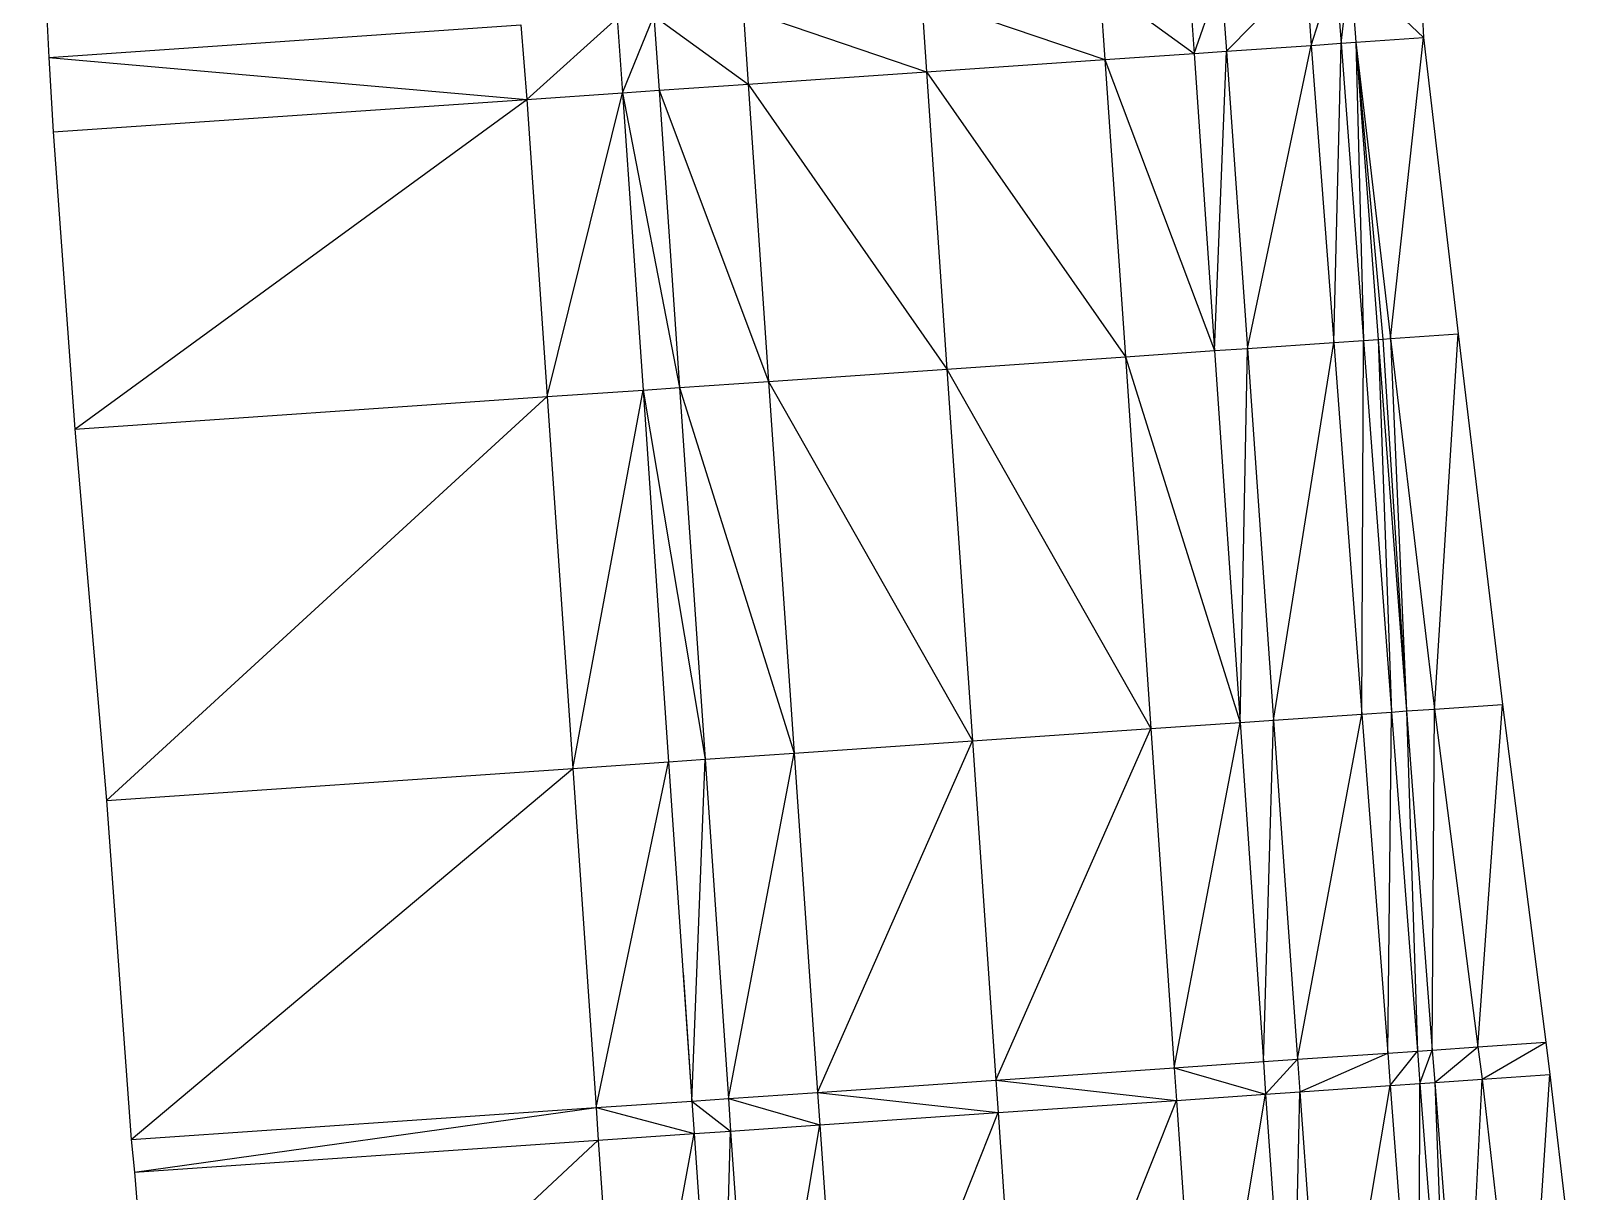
# Model space of a CAD drawing. Extents: x 2195426 to 2196998, y 328445 to 330532.
# Drawn here: x 2196032.2 to 2196137, y 328916.4 to 328994.2 of the extents above; entities that cross this region are included whole.
import ezdxf

# ---------------------------------------------------------------- set-up
doc = ezdxf.new("R2010")
doc.units = 0
for name, color, linetype in [('LS-CUTFILL', 5, 'CONTINUOUS'), ('LS-TIN-BOTTOM', 1, 'CONTINUOUS'), ('LS-TIN-TOP', 3, 'CONTINUOUS')]:
    doc.layers.add(name, color=color, linetype=linetype)

msp = doc.modelspace()

# ---------------------------------------------------------------- linework, layer by layer
at = {"layer": 'LS-CUTFILL'}
for p, q in [((2196074.996047, 328945.209307), (2196074.996047, 328945.209307)), ((2196075.961847, 328931.18397), (2196075.962197, 328931.178883)), ((2196075.96997, 328931.066012), (2196076.56205, 328922.452905)), ((2196076.71238, 328920.268305), (2196076.71214, 328920.271784)), ((2196076.71238, 328920.268299), (2196076.71238, 328920.268305)), ((2196076.712381, 328920.268293), (2196076.71238, 328920.268299))]:
    msp.add_line(p, q, dxfattribs=at)
at = {"layer": 'LS-TIN-BOTTOM'}
for p, q in [((2196032.2153, 329017.4427, 1192.1562), (2196033.3864, 328992.4642, 1192.2273)), ((2196112.435, 328992.8785, 1200.3915), (2196117.7586, 328998.2703, 1199.2623)), ((2196117.7586, 328998.2703, 1199.2623), (2196118.1359, 328993.2708, 1199.2601)), ((2196118.1359, 328993.2708, 1199.2601), (2196119.7539, 328998.4076, 1198.6623)), ((2196119.7539, 328998.4076, 1198.6623), (2196120.1312, 328993.4081, 1198.6601)), ((2196120.1312, 328993.4081, 1198.6601), (2196120.7515, 328998.4763, 1198.6623)), ((2196120.7515, 328998.4763, 1198.6623), (2196121.1288, 328993.4767, 1198.6601)), ((2196120.7515, 328998.4763, 1198.6623), (2196125.6783, 328993.7898, 1201.3962)), ((2196125.42, 328998.7975, 1201.4701), (2196125.6783, 328993.7898, 1201.3962)), ((2196103.9385, 328997.3193, 1200.8838), (2196104.2827, 328992.3175, 1200.8935)), ((2196103.9385, 328997.3193, 1200.8838), (2196110.2686, 328992.7294, 1200.8215)), ((2196109.9244, 328997.7312, 1200.8172), (2196110.2686, 328992.7294, 1200.8215)), ((2196110.2686, 328992.7294, 1200.8215), (2196112.0817, 328997.8796, 1200.389)), ((2196112.0817, 328997.8796, 1200.389), (2196112.435, 328992.8785, 1200.3915)), ((2196091.9667, 328996.4954, 1200.7292), (2196092.3109, 328991.4936, 1200.7495)), ((2196091.9667, 328996.4954, 1200.7292), (2196104.2827, 328992.3175, 1200.8935)), ((2196065.4711, 328989.6466, 1198.6266), (2196071.5517, 328995.0905, 1199.8654)), ((2196071.5517, 328995.0905, 1199.8654), (2196071.9076, 328990.0895, 1199.904)), ((2196071.9076, 328990.0895, 1199.904), (2196074.0093, 328995.2597, 1200.353)), ((2196074.0093, 328995.2597, 1200.353), (2196074.3535, 328990.2579, 1200.3893)), ((2196074.0093, 328995.2597, 1200.353), (2196080.3394, 328990.6698, 1200.6055)), ((2196079.9952, 328995.6716, 1200.5745), (2196080.3394, 328990.6698, 1200.6055)), ((2196079.9952, 328995.6716, 1200.5745), (2196092.3109, 328991.4936, 1200.7495)), ((2196033.3864, 328992.4642, 1192.2273), (2196065.0843, 328994.6455, 1198.5819)), ((2196065.0843, 328994.6455, 1198.5819), (2196065.4711, 328989.6466, 1198.6266)), ((2196121.1288, 328993.4767, 1198.6601), (2196125.6783, 328993.7898, 1201.3962)), ((2196123.4499, 328973.6028, 1199.3879), (2196125.6783, 328993.7898, 1201.3962)), ((2196125.6783, 328993.7898, 1201.3962), (2196128.0037, 328973.9162, 1202.1267)), ((2196104.2827, 328992.3175, 1200.8935), (2196110.2686, 328992.7294, 1200.8215)), ((2196110.2686, 328992.7294, 1200.8215), (2196112.435, 328992.8785, 1200.3915)), ((2196110.2686, 328992.7294, 1200.8215), (2196111.6407, 328972.7902, 1200.8387)), ((2196111.6407, 328972.7902, 1200.8387), (2196112.435, 328992.8785, 1200.3915)), ((2196112.435, 328992.8785, 1200.3915), (2196118.1359, 328993.2708, 1199.2601)), ((2196112.435, 328992.8785, 1200.3915), (2196113.8442, 328972.9418, 1200.4014)), ((2196113.8442, 328972.9418, 1200.4014), (2196118.1359, 328993.2708, 1199.2601)), ((2196118.1359, 328993.2708, 1199.2601), (2196120.1312, 328993.4081, 1198.6601)), ((2196118.1359, 328993.2708, 1199.2601), (2196119.6428, 328973.3408, 1199.2506)), ((2196119.6428, 328973.3408, 1199.2506), (2196120.1312, 328993.4081, 1198.6601)), ((2196120.1312, 328993.4081, 1198.6601), (2196121.1288, 328993.4767, 1198.6601)), ((2196120.1312, 328993.4081, 1198.6601), (2196121.6381, 328973.4781, 1198.6506)), ((2196121.1288, 328993.4767, 1198.6601), (2196121.6381, 328973.4781, 1198.6506)), ((2196121.1288, 328993.4767, 1198.6601), (2196123.4499, 328973.6028, 1199.3879)), ((2196121.1288, 328993.4767, 1198.6601), (2196122.6357, 328973.5468, 1198.6506)), ((2196121.1288, 328993.4767, 1198.6601), (2196122.9468, 328973.5682, 1199.0248)), ((2196033.3864, 328992.4642, 1192.2273), (2196033.6796, 328987.4589, 1192.2533)), ((2196033.3864, 328992.4642, 1192.2273), (2196065.4711, 328989.6466, 1198.6266)), ((2196092.3109, 328991.4936, 1200.7495), (2196104.2827, 328992.3175, 1200.8935)), ((2196104.2827, 328992.3175, 1200.8935), (2196105.6549, 328972.3782, 1200.9319)), ((2196104.2827, 328992.3175, 1200.8935), (2196111.6407, 328972.7902, 1200.8387)), ((2196074.3535, 328990.2579, 1200.3893), (2196080.3394, 328990.6698, 1200.6055)), ((2196080.3394, 328990.6698, 1200.6055), (2196092.3109, 328991.4936, 1200.7495)), ((2196080.3394, 328990.6698, 1200.6055), (2196081.7115, 328970.7306, 1200.6864)), ((2196080.3394, 328990.6698, 1200.6055), (2196093.6831, 328971.5544, 1200.8304)), ((2196092.3109, 328991.4936, 1200.7495), (2196093.6831, 328971.5544, 1200.8304)), ((2196092.3109, 328991.4936, 1200.7495), (2196105.6549, 328972.3782, 1200.9319)), ((2196033.6796, 328987.4589, 1192.2533), (2196065.4711, 328989.6466, 1198.6266)), ((2196035.1399, 328967.5257, 1192.3519), (2196065.4711, 328989.6466, 1198.6266)), ((2196065.4711, 328989.6466, 1198.6266), (2196071.9076, 328990.0895, 1199.904)), ((2196065.4711, 328989.6466, 1198.6266), (2196066.8432, 328969.7074, 1198.7075)), ((2196066.8432, 328969.7074, 1198.7075), (2196071.9076, 328990.0895, 1199.904)), ((2196071.9076, 328990.0895, 1199.904), (2196074.3535, 328990.2579, 1200.3893)), ((2196071.9076, 328990.0895, 1199.904), (2196073.2797, 328970.1503, 1199.9849)), ((2196071.9076, 328990.0895, 1199.904), (2196075.7256, 328970.3186, 1200.4702)), ((2196074.3535, 328990.2579, 1200.3893), (2196075.7256, 328970.3186, 1200.4702)), ((2196074.3535, 328990.2579, 1200.3893), (2196081.7115, 328970.7306, 1200.6864)), ((2196033.6796, 328987.4589, 1192.2533), (2196035.1399, 328967.5257, 1192.3519)), ((2196123.4499, 328973.6028, 1199.3879), (2196128.0037, 328973.9162, 1202.1267)), ((2196126.4136, 328948.7476, 1200.9062), (2196128.0037, 328973.9162, 1202.1267)), ((2196128.0037, 328973.9162, 1202.1267), (2196130.9631, 328949.0607, 1203.6423)), ((2196105.6549, 328972.3782, 1200.9319), (2196111.6407, 328972.7902, 1200.8387)), ((2196111.6407, 328972.7902, 1200.8387), (2196113.8442, 328972.9418, 1200.4014)), ((2196111.6407, 328972.7902, 1200.8387), (2196113.357, 328947.8491, 1200.8603)), ((2196113.357, 328947.8491, 1200.8603), (2196113.8442, 328972.9418, 1200.4014)), ((2196113.8442, 328972.9418, 1200.4014), (2196119.6428, 328973.3408, 1199.2506)), ((2196113.8442, 328972.9418, 1200.4014), (2196115.6088, 328948.0041, 1200.4133)), ((2196115.6088, 328948.0041, 1200.4133), (2196119.6428, 328973.3408, 1199.2506)), ((2196119.6428, 328973.3408, 1199.2506), (2196121.6381, 328973.4781, 1198.6506)), ((2196119.6428, 328973.3408, 1199.2506), (2196121.5344, 328948.4119, 1199.2373)), ((2196121.5344, 328948.4119, 1199.2373), (2196121.6381, 328973.4781, 1198.6506)), ((2196121.6381, 328973.4781, 1198.6506), (2196122.6357, 328973.5468, 1198.6506)), ((2196121.6381, 328973.4781, 1198.6506), (2196123.5297, 328948.5492, 1198.6373)), ((2196122.6357, 328973.5468, 1198.6506), (2196122.9468, 328973.5682, 1199.0248)), ((2196122.6357, 328973.5468, 1198.6506), (2196123.5297, 328948.5492, 1198.6373)), ((2196122.6357, 328973.5468, 1198.6506), (2196124.5273, 328948.6178, 1198.6373)), ((2196122.9468, 328973.5682, 1199.0248), (2196123.4499, 328973.6028, 1199.3879)), ((2196122.9468, 328973.5682, 1199.0248), (2196124.5273, 328948.6178, 1198.6373)), ((2196123.4499, 328973.6028, 1199.3879), (2196124.5273, 328948.6178, 1198.6373)), ((2196123.4499, 328973.6028, 1199.3879), (2196126.4136, 328948.7476, 1200.9062)), ((2196093.6831, 328971.5544, 1200.8304), (2196105.6549, 328972.3782, 1200.9319)), ((2196105.6549, 328972.3782, 1200.9319), (2196107.3712, 328947.4372, 1200.98)), ((2196105.6549, 328972.3782, 1200.9319), (2196113.357, 328947.8491, 1200.8603)), ((2196075.7256, 328970.3186, 1200.4702), (2196081.7115, 328970.7306, 1200.6864)), ((2196081.7115, 328970.7306, 1200.6864), (2196093.6831, 328971.5544, 1200.8304)), ((2196081.7115, 328970.7306, 1200.6864), (2196083.4278, 328945.7895, 1200.7876)), ((2196081.7115, 328970.7306, 1200.6864), (2196095.3994, 328946.6134, 1200.9316)), ((2196093.6831, 328971.5544, 1200.8304), (2196095.3994, 328946.6134, 1200.9316)), ((2196093.6831, 328971.5544, 1200.8304), (2196107.3712, 328947.4372, 1200.98)), ((2196035.1399, 328967.5257, 1192.3519), (2196066.8432, 328969.7074, 1198.7075)), ((2196037.257, 328942.6123, 1192.5334), (2196066.8432, 328969.7074, 1198.7075)), ((2196066.8432, 328969.7074, 1198.7075), (2196073.2797, 328970.1503, 1199.9849)), ((2196066.8432, 328969.7074, 1198.7075), (2196068.5596, 328944.7664, 1198.8087)), ((2196068.5596, 328944.7664, 1198.8087), (2196073.2797, 328970.1503, 1199.9849)), ((2196073.2797, 328970.1503, 1199.9849), (2196075.7256, 328970.3186, 1200.4702)), ((2196073.2797, 328970.1503, 1199.9849), (2196074.996, 328945.2093, 1200.0861)), ((2196073.2797, 328970.1503, 1199.9849), (2196077.442, 328945.3776, 1200.5714)), ((2196075.7256, 328970.3186, 1200.4702), (2196077.442, 328945.3776, 1200.5714)), ((2196075.7256, 328970.3186, 1200.4702), (2196083.4278, 328945.7895, 1200.7876)), ((2196035.1399, 328967.5257, 1192.3519), (2196037.257, 328942.6123, 1192.5334)), ((2196124.5273, 328948.6178, 1198.6373), (2196126.4136, 328948.7476, 1200.9062)), ((2196126.2601, 328925.8729, 1198.6239), (2196126.4136, 328948.7476, 1200.9062)), ((2196126.4136, 328948.7476, 1200.9062), (2196130.9631, 328949.0607, 1203.6423)), ((2196126.4136, 328948.7476, 1200.9062), (2196129.3217, 328926.0836, 1202.3066)), ((2196129.3217, 328926.0836, 1202.3066), (2196130.9631, 328949.0607, 1203.6423)), ((2196130.9631, 328949.0607, 1203.6423), (2196133.8712, 328926.3967, 1205.0427)), ((2196107.3712, 328947.4372, 1200.98), (2196113.357, 328947.8491, 1200.8603)), ((2196108.9372, 328924.6808, 1201.0239), (2196113.357, 328947.8491, 1200.8603)), ((2196113.357, 328947.8491, 1200.8603), (2196115.6088, 328948.0041, 1200.4133)), ((2196113.357, 328947.8491, 1200.8603), (2196114.923, 328925.0927, 1200.8799)), ((2196114.923, 328925.0927, 1200.8799), (2196115.6088, 328948.0041, 1200.4133)), ((2196115.6088, 328948.0041, 1200.4133), (2196121.5344, 328948.4119, 1199.2373)), ((2196115.6088, 328948.0041, 1200.4133), (2196117.2207, 328925.2509, 1200.4239)), ((2196117.2207, 328925.2509, 1200.4239), (2196121.5344, 328948.4119, 1199.2373)), ((2196121.5344, 328948.4119, 1199.2373), (2196123.5297, 328948.5492, 1198.6373)), ((2196121.5344, 328948.4119, 1199.2373), (2196123.2671, 328925.6669, 1199.2239)), ((2196123.2671, 328925.6669, 1199.2239), (2196123.5297, 328948.5492, 1198.6373)), ((2196123.5297, 328948.5492, 1198.6373), (2196124.5273, 328948.6178, 1198.6373)), ((2196123.5297, 328948.5492, 1198.6373), (2196125.2624, 328925.8042, 1198.6239)), ((2196124.5273, 328948.6178, 1198.6373), (2196125.2624, 328925.8042, 1198.6239)), ((2196124.5273, 328948.6178, 1198.6373), (2196126.2601, 328925.8729, 1198.6239)), ((2196083.4278, 328945.7895, 1200.7876), (2196095.3994, 328946.6134, 1200.9316)), ((2196084.9938, 328923.0331, 1200.8799), (2196095.3994, 328946.6134, 1200.9316)), ((2196095.3994, 328946.6134, 1200.9316), (2196107.3712, 328947.4372, 1200.98)), ((2196095.3994, 328946.6134, 1200.9316), (2196096.9654, 328923.857, 1201.0239)), ((2196096.9654, 328923.857, 1201.0239), (2196107.3712, 328947.4372, 1200.98)), ((2196107.3712, 328947.4372, 1200.98), (2196108.9372, 328924.6808, 1201.0239)), ((2196077.442, 328945.3776, 1200.5714), (2196083.4278, 328945.7895, 1200.7876)), ((2196079.008, 328922.6212, 1200.6637), (2196083.4278, 328945.7895, 1200.7876)), ((2196083.4278, 328945.7895, 1200.7876), (2196084.9938, 328923.0331, 1200.8799)), ((2196037.257, 328942.6123, 1192.5334), (2196068.5596, 328944.7664, 1198.8087)), ((2196038.9239, 328919.8628, 1192.646), (2196068.5596, 328944.7664, 1198.8087)), ((2196068.5596, 328944.7664, 1198.8087), (2196074.996, 328945.2093, 1200.0861)), ((2196068.5596, 328944.7664, 1198.8087), (2196070.1256, 328922.01, 1198.9011)), ((2196070.1256, 328922.01, 1198.9011), (2196074.996, 328945.2093, 1200.0861)), ((2196074.996, 328945.2093, 1200.0861), (2196077.442, 328945.3776, 1200.5714)), ((2196074.996, 328945.2093, 1200.0861), (2196076.562, 328922.4529, 1200.1785)), ((2196074.996, 328945.2093, 1200.0861), (2196076.5631, 328922.453, 1200.1785)), ((2196076.5631, 328922.453, 1200.1785), (2196077.442, 328945.3776, 1200.5714)), ((2196077.442, 328945.3776, 1200.5714), (2196079.008, 328922.6212, 1200.6637)), ((2196037.257, 328942.6123, 1192.5334), (2196038.9239, 328919.8628, 1192.646)), ((2196117.2207, 328925.2509, 1200.4239), (2196123.2671, 328925.6669, 1199.2239)), ((2196117.3756, 328923.0666, 1200.4249), (2196123.2671, 328925.6669, 1199.2239)), ((2196123.2671, 328925.6669, 1199.2239), (2196125.2624, 328925.8042, 1198.6239)), ((2196123.2671, 328925.6669, 1199.2239), (2196123.4338, 328923.4835, 1199.2225)), ((2196123.4338, 328923.4835, 1199.2225), (2196125.2624, 328925.8042, 1198.6239)), ((2196125.2624, 328925.8042, 1198.6239), (2196126.2601, 328925.8729, 1198.6239)), ((2196125.2624, 328925.8042, 1198.6239), (2196125.4291, 328923.6208, 1198.6225)), ((2196125.4291, 328923.6208, 1198.6225), (2196126.2601, 328925.8729, 1198.6239)), ((2196126.2601, 328925.8729, 1198.6239), (2196129.3217, 328926.0836, 1202.3066)), ((2196126.2601, 328925.8729, 1198.6239), (2196126.4268, 328923.6894, 1198.6225)), ((2196126.4268, 328923.6894, 1198.6225), (2196129.3217, 328926.0836, 1202.3066)), ((2196129.3217, 328926.0836, 1202.3066), (2196133.8712, 328926.3967, 1205.0427)), ((2196129.3217, 328926.0836, 1202.3066), (2196129.6013, 328923.9079, 1202.441)), ((2196129.6013, 328923.9079, 1202.441), (2196133.8712, 328926.3967, 1205.0427)), ((2196133.8712, 328926.3967, 1205.0427), (2196134.1508, 328924.221, 1205.1772)), ((2196096.9654, 328923.857, 1201.0239), (2196108.9372, 328924.6808, 1201.0239)), ((2196108.9372, 328924.6808, 1201.0239), (2196114.923, 328925.0927, 1200.8799)), ((2196108.9372, 328924.6808, 1201.0239), (2196109.0875, 328922.4962, 1201.0281)), ((2196108.9372, 328924.6808, 1201.0239), (2196115.0734, 328922.9081, 1200.8818)), ((2196114.923, 328925.0927, 1200.8799), (2196117.2207, 328925.2509, 1200.4239)), ((2196114.923, 328925.0927, 1200.8799), (2196115.0734, 328922.9081, 1200.8818)), ((2196115.0734, 328922.9081, 1200.8818), (2196117.2207, 328925.2509, 1200.4239)), ((2196117.2207, 328925.2509, 1200.4239), (2196117.3756, 328923.0666, 1200.4249)), ((2196084.9938, 328923.0331, 1200.8799), (2196096.9654, 328923.857, 1201.0239)), ((2196096.9654, 328923.857, 1201.0239), (2196097.1157, 328921.6724, 1201.0328)), ((2196096.9654, 328923.857, 1201.0239), (2196109.0875, 328922.4962, 1201.0281)), ((2196117.3756, 328923.0666, 1200.4249), (2196123.4338, 328923.4835, 1199.2225)), ((2196119.1442, 328898.1291, 1200.436), (2196123.4338, 328923.4835, 1199.2225)), ((2196123.4338, 328923.4835, 1199.2225), (2196125.4291, 328923.6208, 1198.6225)), ((2196123.4338, 328923.4835, 1199.2225), (2196125.3417, 328898.5556, 1199.2061)), ((2196125.3417, 328898.5556, 1199.2061), (2196125.4291, 328923.6208, 1198.6225)), ((2196125.4291, 328923.6208, 1198.6225), (2196126.4268, 328923.6894, 1198.6225)), ((2196125.4291, 328923.6208, 1198.6225), (2196127.3369, 328898.6929, 1198.6061)), ((2196126.4268, 328923.6894, 1198.6225), (2196129.6013, 328923.9079, 1202.441)), ((2196126.4268, 328923.6894, 1198.6225), (2196127.3369, 328898.6929, 1198.6061)), ((2196126.4268, 328923.6894, 1198.6225), (2196128.3346, 328898.7616, 1198.6061)), ((2196128.3346, 328898.7616, 1198.6061), (2196129.6013, 328923.9079, 1202.441)), ((2196129.6013, 328923.9079, 1202.441), (2196134.1508, 328924.221, 1205.1772)), ((2196129.6013, 328923.9079, 1202.441), (2196132.4578, 328899.0453, 1203.5656)), ((2196132.4578, 328899.0453, 1203.5656), (2196134.1508, 328924.221, 1205.1772)), ((2196134.1508, 328924.221, 1205.1772), (2196137.0294, 328899.3599, 1206.3151)), ((2196070.1256, 328922.01, 1198.9011), (2196076.562, 328922.4529, 1200.1785)), ((2196076.562, 328922.4529, 1200.1785), (2196076.5631, 328922.453, 1200.1785)), ((2196076.562, 328922.4529, 1200.1785), (2196076.7124, 328920.2683, 1200.1873)), ((2196076.5631, 328922.453, 1200.1785), (2196079.008, 328922.6212, 1200.6637)), ((2196076.5631, 328922.453, 1200.1785), (2196076.7124, 328920.2683, 1200.1873)), ((2196076.5631, 328922.453, 1200.1785), (2196079.1583, 328920.4366, 1200.6726)), ((2196079.008, 328922.6212, 1200.6637), (2196084.9938, 328923.0331, 1200.8799)), ((2196079.008, 328922.6212, 1200.6637), (2196079.1583, 328920.4366, 1200.6726)), ((2196079.008, 328922.6212, 1200.6637), (2196085.1442, 328920.8485, 1200.8888)), ((2196084.9938, 328923.0331, 1200.8799), (2196085.1442, 328920.8485, 1200.8888)), ((2196084.9938, 328923.0331, 1200.8799), (2196097.1157, 328921.6724, 1201.0328)), ((2196097.1157, 328921.6724, 1201.0328), (2196109.0875, 328922.4962, 1201.0281)), ((2196098.8321, 328896.7313, 1201.134), (2196109.0875, 328922.4962, 1201.0281)), ((2196109.0875, 328922.4962, 1201.0281), (2196115.0734, 328922.9081, 1200.8818)), ((2196109.0875, 328922.4962, 1201.0281), (2196110.8039, 328897.5552, 1201.0762)), ((2196110.8039, 328897.5552, 1201.0762), (2196115.0734, 328922.9081, 1200.8818)), ((2196115.0734, 328922.9081, 1200.8818), (2196117.3756, 328923.0666, 1200.4249)), ((2196115.0734, 328922.9081, 1200.8818), (2196116.7897, 328897.9671, 1200.9033)), ((2196116.7897, 328897.9671, 1200.9033), (2196117.3756, 328923.0666, 1200.4249)), ((2196117.3756, 328923.0666, 1200.4249), (2196119.1442, 328898.1291, 1200.436)), ((2196038.9239, 328919.8628, 1192.646), (2196070.1256, 328922.01, 1198.9011)), ((2196039.1366, 328917.6825, 1192.6673), (2196070.1256, 328922.01, 1198.9011)), ((2196070.1256, 328922.01, 1198.9011), (2196070.2759, 328919.8254, 1198.9099)), ((2196070.1256, 328922.01, 1198.9011), (2196076.7124, 328920.2683, 1200.1873)), ((2196085.1442, 328920.8485, 1200.8888), (2196097.1157, 328921.6724, 1201.0328)), ((2196086.8605, 328895.9075, 1200.99), (2196097.1157, 328921.6724, 1201.0328)), ((2196097.1157, 328921.6724, 1201.0328), (2196098.8321, 328896.7313, 1201.134)), ((2196076.7124, 328920.2683, 1200.1873), (2196079.1583, 328920.4366, 1200.6726)), ((2196078.4287, 328895.3273, 1200.2885), (2196079.1583, 328920.4366, 1200.6726)), ((2196079.1583, 328920.4366, 1200.6726), (2196085.1442, 328920.8485, 1200.8888)), ((2196079.1583, 328920.4366, 1200.6726), (2196080.8746, 328895.4956, 1200.7738)), ((2196080.8746, 328895.4956, 1200.7738), (2196085.1442, 328920.8485, 1200.8888)), ((2196085.1442, 328920.8485, 1200.8888), (2196086.8605, 328895.9075, 1200.99)), ((2196038.9239, 328919.8628, 1192.646), (2196039.1366, 328917.6825, 1192.6673)), ((2196039.1366, 328917.6825, 1192.6673), (2196070.2759, 328919.8254, 1198.9099)), ((2196041.2564, 328892.7692, 1192.8494), (2196070.2759, 328919.8254, 1198.9099)), ((2196070.2759, 328919.8254, 1198.9099), (2196076.7124, 328920.2683, 1200.1873)), ((2196070.2759, 328919.8254, 1198.9099), (2196071.9922, 328894.8843, 1199.0111)), ((2196071.9922, 328894.8843, 1199.0111), (2196076.7124, 328920.2683, 1200.1873)), ((2196076.7124, 328920.2683, 1200.1873), (2196078.4287, 328895.3273, 1200.2885)), ((2196039.1366, 328917.6825, 1192.6673), (2196041.2564, 328892.7692, 1192.8494))]:
    msp.add_line(p, q, dxfattribs=at)
at = {"layer": 'LS-TIN-TOP'}
for p, q in [((2196032.215291, 329017.442695, 1193.084433), (2196033.386401, 328992.464161, 1193.202945)), ((2196112.434976, 328992.87847, 1206.809934), (2196117.758573, 328998.27029, 1204.92797)), ((2196117.758573, 328998.27029, 1204.92797), (2196118.135879, 328993.270781, 1204.924222)), ((2196118.135879, 328993.270781, 1204.924222), (2196119.753855, 328998.407597, 1203.92797)), ((2196119.753855, 328998.407597, 1203.92797), (2196120.131161, 328993.408088, 1203.924222)), ((2196120.131161, 328993.408088, 1203.924222), (2196120.751495, 328998.47625, 1203.92797)), ((2196120.751495, 328998.47625, 1203.92797), (2196121.128801, 328993.476741, 1203.924222)), ((2196120.751495, 328998.47625, 1203.92797), (2196125.678264, 328993.789816, 1208.484443)), ((2196125.419994, 328998.797516, 1208.607511), (2196125.678264, 328993.789816, 1208.484443)), ((2196103.938527, 328997.319254, 1207.630427), (2196104.282728, 328992.317467, 1207.646503)), ((2196103.938527, 328997.319254, 1207.630427), (2196110.268571, 328992.729387, 1207.526599)), ((2196109.92437, 328997.731174, 1207.519397), (2196110.268571, 328992.729387, 1207.526599)), ((2196110.268571, 328992.729387, 1207.526599), (2196112.081659, 328997.87963, 1206.805747)), ((2196112.081659, 328997.87963, 1206.805747), (2196112.434976, 328992.87847, 1206.809934)), ((2196091.96674, 328996.495407, 1207.372677), (2196092.310941, 328991.49362, 1207.406501)), ((2196091.96674, 328996.495407, 1207.372677), (2196104.282728, 328992.317467, 1207.646503)), ((2196065.471092, 328989.646618, 1203.868435), (2196071.551656, 328995.090529, 1205.933144)), ((2196071.551656, 328995.090529, 1205.933144), (2196071.907582, 328990.089549, 1205.997469)), ((2196071.907582, 328990.089549, 1205.997469), (2196074.009309, 328995.259654, 1206.74574)), ((2196074.009309, 328995.259654, 1206.74574), (2196074.353511, 328990.257867, 1206.806215)), ((2196074.009309, 328995.259654, 1206.74574), (2196080.339354, 328990.669787, 1207.166503)), ((2196079.995153, 328995.671574, 1207.114931), (2196080.339354, 328990.669787, 1207.166503)), ((2196079.995153, 328995.671574, 1207.114931), (2196092.310941, 328991.49362, 1207.406501)), ((2196033.386401, 328992.464161, 1193.202945), (2196065.08431, 328994.645474, 1203.793903)), ((2196065.08431, 328994.645474, 1203.793903), (2196065.471092, 328989.646618, 1203.868435)), ((2196121.128801, 328993.476741, 1203.924222), (2196125.678264, 328993.789816, 1208.484443)), ((2196123.449871, 328973.602816, 1205.137196), (2196125.678264, 328993.789816, 1208.484443)), ((2196125.678264, 328993.789816, 1208.484443), (2196128.003745, 328973.916194, 1209.701839)), ((2196104.282728, 328992.317467, 1207.646503), (2196110.268571, 328992.729387, 1207.526599)), ((2196110.268571, 328992.729387, 1207.526599), (2196112.434976, 328992.87847, 1206.809934)), ((2196110.268571, 328992.729387, 1207.526599), (2196111.640703, 328972.79016, 1207.555301)), ((2196111.640703, 328972.79016, 1207.555301), (2196112.434976, 328992.87847, 1206.809934)), ((2196112.434976, 328992.87847, 1206.809934), (2196118.135879, 328993.270781, 1204.924222)), ((2196112.434976, 328992.87847, 1206.809934), (2196113.844226, 328972.941797, 1206.826365)), ((2196113.844226, 328972.941797, 1206.826365), (2196118.135879, 328993.270781, 1204.924222)), ((2196118.135879, 328993.270781, 1204.924222), (2196120.131161, 328993.408088, 1203.924222)), ((2196118.135879, 328993.270781, 1204.924222), (2196119.642809, 328973.34083, 1204.908342)), ((2196119.642809, 328973.34083, 1204.908342), (2196120.131161, 328993.408088, 1203.924222)), ((2196120.131161, 328993.408088, 1203.924222), (2196121.128801, 328993.476741, 1203.924222)), ((2196120.131161, 328993.408088, 1203.924222), (2196121.63809, 328973.478137, 1203.908342)), ((2196121.128801, 328993.476741, 1203.924222), (2196121.63809, 328973.478137, 1203.908342)), ((2196121.128801, 328993.476741, 1203.924222), (2196123.449871, 328973.602816, 1205.137196)), ((2196121.128801, 328993.476741, 1203.924222), (2196122.63573, 328973.54679, 1203.908342)), ((2196121.128801, 328993.476741, 1203.924222), (2196122.946837, 328973.568199, 1204.532027)), ((2196033.386401, 328992.464161, 1193.202945), (2196033.679648, 328987.458867, 1193.246225)), ((2196033.386401, 328992.464161, 1193.202945), (2196065.471092, 328989.646618, 1203.868435)), ((2196092.310941, 328991.49362, 1207.406501), (2196104.282728, 328992.317467, 1207.646503)), ((2196104.282728, 328992.317467, 1207.646503), (2196105.65486, 328972.37824, 1207.710589)), ((2196104.282728, 328992.317467, 1207.646503), (2196111.640703, 328972.79016, 1207.555301)), ((2196074.353511, 328990.257867, 1206.806215), (2196080.339354, 328990.669787, 1207.166503)), ((2196080.339354, 328990.669787, 1207.166503), (2196092.310941, 328991.49362, 1207.406501)), ((2196080.339354, 328990.669787, 1207.166503), (2196081.711486, 328970.73056, 1207.301341)), ((2196080.339354, 328990.669787, 1207.166503), (2196093.683073, 328971.554393, 1207.541339)), ((2196092.310941, 328991.49362, 1207.406501), (2196093.683073, 328971.554393, 1207.541339)), ((2196092.310941, 328991.49362, 1207.406501), (2196105.65486, 328972.37824, 1207.710589)), ((2196033.679648, 328987.458867, 1193.246225), (2196065.471092, 328989.646618, 1203.868435)), ((2196035.139885, 328967.525703, 1193.4105), (2196065.471092, 328989.646618, 1203.868435)), ((2196065.471092, 328989.646618, 1203.868435), (2196071.907582, 328990.089549, 1205.997469)), ((2196065.471092, 328989.646618, 1203.868435), (2196066.843224, 328969.70739, 1204.003272)), ((2196066.843224, 328969.70739, 1204.003272), (2196071.907582, 328990.089549, 1205.997469)), ((2196071.907582, 328990.089549, 1205.997469), (2196074.353511, 328990.257867, 1206.806215)), ((2196071.907582, 328990.089549, 1205.997469), (2196073.279714, 328970.150322, 1206.132307)), ((2196071.907582, 328990.089549, 1205.997469), (2196075.725642, 328970.31864, 1206.941053)), ((2196074.353511, 328990.257867, 1206.806215), (2196075.725642, 328970.31864, 1206.941053)), ((2196074.353511, 328990.257867, 1206.806215), (2196081.711486, 328970.73056, 1207.301341)), ((2196033.679648, 328987.458867, 1193.246225), (2196035.139885, 328967.525703, 1193.4105)), ((2196123.449871, 328973.602816, 1205.137196), (2196128.003745, 328973.916194, 1209.701839)), ((2196126.413565, 328948.747639, 1207.667691), (2196128.003745, 328973.916194, 1209.701839)), ((2196128.003745, 328973.916194, 1209.701839), (2196130.96308, 328949.060717, 1212.227966)), ((2196105.65486, 328972.37824, 1207.710589), (2196111.640703, 328972.79016, 1207.555301)), ((2196111.640703, 328972.79016, 1207.555301), (2196113.844226, 328972.941797, 1206.826365)), ((2196111.640703, 328972.79016, 1207.555301), (2196113.357036, 328947.849145, 1207.591179)), ((2196113.357036, 328947.849145, 1207.591179), (2196113.844226, 328972.941797, 1206.826365)), ((2196113.844226, 328972.941797, 1206.826365), (2196119.642809, 328973.34083, 1204.908342)), ((2196113.844226, 328972.941797, 1206.826365), (2196115.608819, 328948.004103, 1206.846313)), ((2196115.608819, 328948.004103, 1206.846313), (2196119.642809, 328973.34083, 1204.908342)), ((2196119.642809, 328973.34083, 1204.908342), (2196121.63809, 328973.478137, 1203.908342)), ((2196119.642809, 328973.34083, 1204.908342), (2196121.534399, 328948.411876, 1204.886281)), ((2196121.534399, 328948.411876, 1204.886281), (2196121.63809, 328973.478137, 1203.908342)), ((2196121.63809, 328973.478137, 1203.908342), (2196122.63573, 328973.54679, 1203.908342)), ((2196121.63809, 328973.478137, 1203.908342), (2196123.52968, 328948.549183, 1203.886281)), ((2196122.63573, 328973.54679, 1203.908342), (2196122.946837, 328973.568199, 1204.532027)), ((2196122.63573, 328973.54679, 1203.908342), (2196123.52968, 328948.549183, 1203.886281)), ((2196122.63573, 328973.54679, 1203.908342), (2196124.52732, 328948.617836, 1203.886281)), ((2196122.946837, 328973.568199, 1204.532027), (2196123.449871, 328973.602816, 1205.137196)), ((2196122.946837, 328973.568199, 1204.532027), (2196124.52732, 328948.617836, 1203.886281)), ((2196123.449871, 328973.602816, 1205.137196), (2196124.52732, 328948.617836, 1203.886281)), ((2196123.449871, 328973.602816, 1205.137196), (2196126.413565, 328948.747639, 1207.667691)), ((2196093.683073, 328971.554393, 1207.541339), (2196105.65486, 328972.37824, 1207.710589)), ((2196105.65486, 328972.37824, 1207.710589), (2196107.371193, 328947.437225, 1207.790751)), ((2196105.65486, 328972.37824, 1207.710589), (2196113.357036, 328947.849145, 1207.591179)), ((2196075.725642, 328970.31864, 1206.941053), (2196081.711486, 328970.73056, 1207.301341)), ((2196081.711486, 328970.73056, 1207.301341), (2196093.683073, 328971.554393, 1207.541339)), ((2196081.711486, 328970.73056, 1207.301341), (2196083.427819, 328945.789545, 1207.470003)), ((2196081.711486, 328970.73056, 1207.301341), (2196095.399406, 328946.613379, 1207.710001)), ((2196093.683073, 328971.554393, 1207.541339), (2196095.399406, 328946.613379, 1207.710001)), ((2196093.683073, 328971.554393, 1207.541339), (2196107.371193, 328947.437225, 1207.790751)), ((2196035.139885, 328967.525703, 1193.4105), (2196066.843224, 328969.70739, 1204.003272)), ((2196037.256984, 328942.612267, 1193.713066), (2196066.843224, 328969.70739, 1204.003272)), ((2196066.843224, 328969.70739, 1204.003272), (2196073.279714, 328970.150322, 1206.132307)), ((2196066.843224, 328969.70739, 1204.003272), (2196068.559557, 328944.766376, 1204.171934)), ((2196068.559557, 328944.766376, 1204.171934), (2196073.279714, 328970.150322, 1206.132307)), ((2196073.279714, 328970.150322, 1206.132307), (2196075.725642, 328970.31864, 1206.941053)), ((2196073.279714, 328970.150322, 1206.132307), (2196074.996047, 328945.209307, 1206.300968)), ((2196073.279714, 328970.150322, 1206.132307), (2196077.441976, 328945.377626, 1207.109714)), ((2196075.725642, 328970.31864, 1206.941053), (2196077.441976, 328945.377626, 1207.109714)), ((2196075.725642, 328970.31864, 1206.941053), (2196083.427819, 328945.789545, 1207.470003)), ((2196035.139885, 328967.525703, 1193.4105), (2196037.256984, 328942.612267, 1193.713066)), ((2196124.52732, 328948.617836, 1203.886281), (2196126.413565, 328948.747639, 1207.667691)), ((2196126.260059, 328925.872903, 1203.863891), (2196126.413565, 328948.747639, 1207.667691)), ((2196126.413565, 328948.747639, 1207.667691), (2196130.96308, 328949.060717, 1212.227966)), ((2196126.413565, 328948.747639, 1207.667691), (2196129.321705, 328926.083592, 1210.001666)), ((2196129.321705, 328926.083592, 1210.001666), (2196130.96308, 328949.060717, 1212.227966)), ((2196130.96308, 328949.060717, 1212.227966), (2196133.871221, 328926.396671, 1214.561941)), ((2196107.371193, 328947.437225, 1207.790751), (2196113.357036, 328947.849145, 1207.591179)), ((2196108.937191, 328924.680818, 1207.863891), (2196113.357036, 328947.849145, 1207.591179)), ((2196113.357036, 328947.849145, 1207.591179), (2196115.608819, 328948.004103, 1206.846313)), ((2196113.357036, 328947.849145, 1207.591179), (2196114.923034, 328925.092738, 1207.623891)), ((2196114.923034, 328925.092738, 1207.623891), (2196115.608819, 328948.004103, 1206.846313)), ((2196115.608819, 328948.004103, 1206.846313), (2196121.534399, 328948.411876, 1204.886281)), ((2196115.608819, 328948.004103, 1206.846313), (2196117.220731, 328925.250856, 1206.863891)), ((2196117.220731, 328925.250856, 1206.863891), (2196121.534399, 328948.411876, 1204.886281)), ((2196121.534399, 328948.411876, 1204.886281), (2196123.52968, 328948.549183, 1203.886281)), ((2196121.534399, 328948.411876, 1204.886281), (2196123.267137, 328925.666943, 1204.863891)), ((2196123.267137, 328925.666943, 1204.863891), (2196123.52968, 328948.549183, 1203.886281)), ((2196123.52968, 328948.549183, 1203.886281), (2196124.52732, 328948.617836, 1203.886281)), ((2196123.52968, 328948.549183, 1203.886281), (2196125.262418, 328925.80425, 1203.863891)), ((2196124.52732, 328948.617836, 1203.886281), (2196125.262418, 328925.80425, 1203.863891)), ((2196124.52732, 328948.617836, 1203.886281), (2196126.260059, 328925.872903, 1203.863891)), ((2196083.427819, 328945.789545, 1207.470003), (2196095.399406, 328946.613379, 1207.710001)), ((2196084.993817, 328923.033138, 1207.623891), (2196095.399406, 328946.613379, 1207.710001)), ((2196095.399406, 328946.613379, 1207.710001), (2196107.371193, 328947.437225, 1207.790751)), ((2196095.399406, 328946.613379, 1207.710001), (2196096.965404, 328923.856971, 1207.863889)), ((2196096.965404, 328923.856971, 1207.863889), (2196107.371193, 328947.437225, 1207.790751)), ((2196107.371193, 328947.437225, 1207.790751), (2196108.937191, 328924.680818, 1207.863891)), ((2196077.441976, 328945.377626, 1207.109714), (2196083.427819, 328945.789545, 1207.470003)), ((2196079.007974, 328922.621218, 1207.263603), (2196083.427819, 328945.789545, 1207.470003)), ((2196083.427819, 328945.789545, 1207.470003), (2196084.993817, 328923.033138, 1207.623891)), ((2196037.256984, 328942.612267, 1193.713066), (2196068.559557, 328944.766376, 1204.171934)), ((2196038.92385, 328919.862801, 1193.900657), (2196068.559557, 328944.766376, 1204.171934)), ((2196068.559557, 328944.766376, 1204.171934), (2196074.996047, 328945.209307, 1206.300968)), ((2196068.559557, 328944.766376, 1204.171934), (2196070.125555, 328922.009968, 1204.325823)), ((2196070.125555, 328922.009968, 1204.325823), (2196074.996047, 328945.209307, 1206.300968)), ((2196074.996047, 328945.209307, 1206.300968), (2196077.441976, 328945.377626, 1207.109714)), ((2196074.996047, 328945.209307, 1206.300968), (2196076.562045, 328922.4529, 1206.454857)), ((2196074.996047, 328945.209307, 1206.300968), (2196076.563073, 328922.452971, 1206.454877)), ((2196076.563073, 328922.452971, 1206.454877), (2196077.441976, 328945.377626, 1207.109714)), ((2196077.441976, 328945.377626, 1207.109714), (2196079.007974, 328922.621218, 1207.263603)), ((2196037.256984, 328942.612267, 1193.713066), (2196038.92385, 328919.862801, 1193.900657)), ((2196117.220731, 328925.250856, 1206.863891), (2196123.267137, 328925.666943, 1204.863891)), ((2196117.375572, 328923.066559, 1206.865546), (2196123.267137, 328925.666943, 1204.863891)), ((2196123.267137, 328925.666943, 1204.863891), (2196125.262418, 328925.80425, 1203.863891)), ((2196123.267137, 328925.666943, 1204.863891), (2196123.433838, 328923.483462, 1204.861623)), ((2196123.433838, 328923.483462, 1204.861623), (2196125.262418, 328925.80425, 1203.863891)), ((2196125.262418, 328925.80425, 1203.863891), (2196126.260059, 328925.872903, 1203.863891)), ((2196125.262418, 328925.80425, 1203.863891), (2196125.429119, 328923.620769, 1203.861623)), ((2196125.429119, 328923.620769, 1203.861623), (2196126.260059, 328925.872903, 1203.863891)), ((2196126.260059, 328925.872903, 1203.863891), (2196129.321705, 328926.083592, 1210.001666)), ((2196126.260059, 328925.872903, 1203.863891), (2196126.426759, 328923.689422, 1203.861623)), ((2196126.426759, 328923.689422, 1203.861623), (2196129.321705, 328926.083592, 1210.001666)), ((2196129.321705, 328926.083592, 1210.001666), (2196133.871221, 328926.396671, 1214.561941)), ((2196129.321705, 328926.083592, 1210.001666), (2196129.601331, 328923.907883, 1210.225781)), ((2196129.601331, 328923.907883, 1210.225781), (2196133.871221, 328926.396671, 1214.561941)), ((2196133.871221, 328926.396671, 1214.561941), (2196134.150846, 328924.220961, 1214.786056)), ((2196096.965404, 328923.856971, 1207.863889), (2196108.937191, 328924.680818, 1207.863891)), ((2196108.937191, 328924.680818, 1207.863891), (2196114.923034, 328925.092738, 1207.623891)), ((2196108.937191, 328924.680818, 1207.863891), (2196109.087526, 328922.496211, 1207.870913)), ((2196108.937191, 328924.680818, 1207.863891), (2196115.07337, 328922.908131, 1207.62703)), ((2196114.923034, 328925.092738, 1207.623891), (2196117.220731, 328925.250856, 1206.863891)), ((2196114.923034, 328925.092738, 1207.623891), (2196115.07337, 328922.908131, 1207.62703)), ((2196115.07337, 328922.908131, 1207.62703), (2196117.220731, 328925.250856, 1206.863891)), ((2196117.220731, 328925.250856, 1206.863891), (2196117.375572, 328923.066559, 1206.865546)), ((2196084.993817, 328923.033138, 1207.623891), (2196096.965404, 328923.856971, 1207.863889)), ((2196096.965404, 328923.856971, 1207.863889), (2196097.115739, 328921.672364, 1207.878662)), ((2196096.965404, 328923.856971, 1207.863889), (2196109.087526, 328922.496211, 1207.870913)), ((2196117.375572, 328923.066559, 1206.865546), (2196123.433838, 328923.483462, 1204.861623)), ((2196119.144249, 328898.129146, 1206.884018), (2196123.433838, 328923.483462, 1204.861623)), ((2196123.433838, 328923.483462, 1204.861623), (2196125.429119, 328923.620769, 1203.861623)), ((2196123.433838, 328923.483462, 1204.861623), (2196125.341665, 328898.555626, 1204.834191)), ((2196125.341665, 328898.555626, 1204.834191), (2196125.429119, 328923.620769, 1203.861623)), ((2196125.429119, 328923.620769, 1203.861623), (2196126.426759, 328923.689422, 1203.861623)), ((2196125.429119, 328923.620769, 1203.861623), (2196127.336946, 328898.692932, 1203.834191)), ((2196126.426759, 328923.689422, 1203.861623), (2196129.601331, 328923.907883, 1210.225781)), ((2196126.426759, 328923.689422, 1203.861623), (2196127.336946, 328898.692932, 1203.834191)), ((2196126.426759, 328923.689422, 1203.861623), (2196128.334586, 328898.761586, 1203.834191)), ((2196128.334586, 328898.761586, 1203.834191), (2196129.601331, 328923.907883, 1210.225781)), ((2196129.601331, 328923.907883, 1210.225781), (2196134.150846, 328924.220961, 1214.786056)), ((2196129.601331, 328923.907883, 1210.225781), (2196132.457786, 328899.045326, 1212.100093)), ((2196132.457786, 328899.045326, 1212.100093), (2196134.150846, 328924.220961, 1214.786056)), ((2196134.150846, 328924.220961, 1214.786056), (2196137.02941, 328899.359926, 1216.682529)), ((2196070.125555, 328922.009968, 1204.325823), (2196076.562045, 328922.4529, 1206.454857)), ((2196076.562045, 328922.4529, 1206.454857), (2196076.563073, 328922.452971, 1206.454877)), ((2196076.562045, 328922.4529, 1206.454857), (2196076.712381, 328920.268293, 1206.46963)), ((2196076.563073, 328922.452971, 1206.454877), (2196079.007974, 328922.621218, 1207.263603)), ((2196076.563073, 328922.452971, 1206.454877), (2196076.712381, 328920.268293, 1206.46963)), ((2196076.563073, 328922.452971, 1206.454877), (2196079.158309, 328920.436611, 1207.278376)), ((2196079.007974, 328922.621218, 1207.263603), (2196084.993817, 328923.033138, 1207.623891)), ((2196079.007974, 328922.621218, 1207.263603), (2196079.158309, 328920.436611, 1207.278376)), ((2196079.007974, 328922.621218, 1207.263603), (2196085.144152, 328920.848531, 1207.638664)), ((2196084.993817, 328923.033138, 1207.623891), (2196085.144152, 328920.848531, 1207.638664)), ((2196084.993817, 328923.033138, 1207.623891), (2196097.115739, 328921.672364, 1207.878662)), ((2196097.115739, 328921.672364, 1207.878662), (2196109.087526, 328922.496211, 1207.870913)), ((2196098.832073, 328896.73135, 1208.047324), (2196109.087526, 328922.496211, 1207.870913)), ((2196109.087526, 328922.496211, 1207.870913), (2196115.07337, 328922.908131, 1207.62703)), ((2196109.087526, 328922.496211, 1207.870913), (2196110.803859, 328897.555197, 1207.951074)), ((2196110.803859, 328897.555197, 1207.951074), (2196115.07337, 328922.908131, 1207.62703)), ((2196115.07337, 328922.908131, 1207.62703), (2196117.375572, 328923.066559, 1206.865546)), ((2196115.07337, 328922.908131, 1207.62703), (2196116.789703, 328897.967116, 1207.662856)), ((2196116.789703, 328897.967116, 1207.662856), (2196117.375572, 328923.066559, 1206.865546)), ((2196117.375572, 328923.066559, 1206.865546), (2196119.144249, 328898.129146, 1206.884018)), ((2196038.92385, 328919.862801, 1193.900657), (2196070.125555, 328922.009968, 1204.325823)), ((2196039.136629, 328917.682491, 1193.936294), (2196070.125555, 328922.009968, 1204.325823)), ((2196070.125555, 328922.009968, 1204.325823), (2196070.27589, 328919.825361, 1204.340596)), ((2196070.125555, 328922.009968, 1204.325823), (2196076.712381, 328920.268293, 1206.46963)), ((2196085.144152, 328920.848531, 1207.638664), (2196097.115739, 328921.672364, 1207.878662)), ((2196086.860485, 328895.907517, 1207.807326), (2196097.115739, 328921.672364, 1207.878662)), ((2196097.115739, 328921.672364, 1207.878662), (2196098.832073, 328896.73135, 1208.047324)), ((2196076.712381, 328920.268293, 1206.46963), (2196079.158309, 328920.436611, 1207.278376)), ((2196078.428714, 328895.327278, 1206.638292), (2196079.158309, 328920.436611, 1207.278376)), ((2196079.158309, 328920.436611, 1207.278376), (2196085.144152, 328920.848531, 1207.638664)), ((2196079.158309, 328920.436611, 1207.278376), (2196080.874642, 328895.495597, 1207.447038)), ((2196080.874642, 328895.495597, 1207.447038), (2196085.144152, 328920.848531, 1207.638664)), ((2196085.144152, 328920.848531, 1207.638664), (2196086.860485, 328895.907517, 1207.807326)), ((2196038.92385, 328919.862801, 1193.900657), (2196039.136629, 328917.682491, 1193.936294)), ((2196039.136629, 328917.682491, 1193.936294), (2196070.27589, 328919.825361, 1204.340596)), ((2196041.256437, 328892.769242, 1194.239765), (2196070.27589, 328919.825361, 1204.340596)), ((2196070.27589, 328919.825361, 1204.340596), (2196076.712381, 328920.268293, 1206.46963)), ((2196070.27589, 328919.825361, 1204.340596), (2196071.992223, 328894.884347, 1204.509258)), ((2196071.992223, 328894.884347, 1204.509258), (2196076.712381, 328920.268293, 1206.46963)), ((2196076.712381, 328920.268293, 1206.46963), (2196078.428714, 328895.327278, 1206.638292)), ((2196039.136629, 328917.682491, 1193.936294), (2196041.256437, 328892.769242, 1194.239765))]:
    msp.add_line(p, q, dxfattribs=at)

doc.saveas('drawing.dxf')
